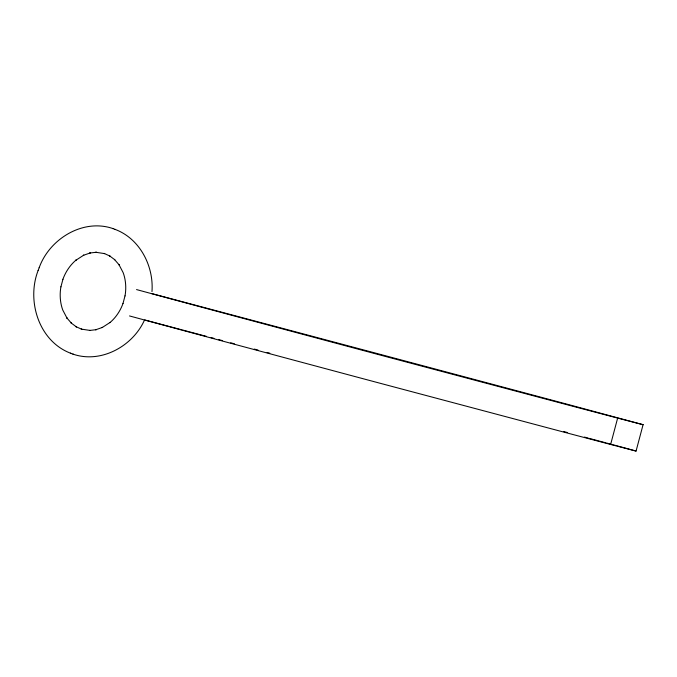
<?xml version="1.0" encoding="UTF-8"?>
<svg xmlns="http://www.w3.org/2000/svg" width="677" height="677" viewBox="0 0 677 677"><rect width="100%" height="100%" fill="white"/><g stroke="black" fill="none" stroke-linecap="round" stroke-linejoin="round"><path stroke-width="1.02" d="M151.978 291.55C153.891 265.985 139.75 238.499 114.997 229.359M38.14 270.445C26.293 300.884 38.885 341.453 70.941 353.352M125.008 295.934C126.379 288.512 125.897 280.024 123.155 272.645L118.907 264.521L119.211 264.952L114.405 259.393L114.836 259.782L109.462 255.771L109.987 256.075L104.106 253.418L104.673 253.621L95.745 252.267L96.346 252.25L89.694 253.046L90.261 252.927L83.33 255.347L83.813 255.127L75.773 260.315L76.095 260.044C70.044 265.079 65.407 272.222 62.91 279.322M60.93 286.777C59.559 294.199 60.041 302.687 62.783 310.074L67.031 318.19L66.727 317.767L71.534 323.318L71.102 322.937L76.476 326.949L75.951 326.644L81.832 329.301L81.265 329.098L90.193 330.452L89.592 330.461L96.244 329.665L95.677 329.784L102.608 327.363L102.125 327.583L110.165 322.396L109.843 322.667C115.894 317.64 120.531 310.489 123.028 303.389M60.922 286.836L62.936 279.262M125.017 295.874L123.002 303.457M129.519 315.947L186.539 331.375A599.492 1.049 14.9 0 0 197.354 334.286L208.981 337.417A667.251 1.168 14.9 0 0 225.678 341.91L347.529 374.559A278.848 0.491 14.9 0 0 381.109 383.529L561.969 431.613A245.963 0.432 14.9 0 0 571.71 434.194L610.629 444.459L617.644 418.09L638.572 423.557A245.963 0.432 14.9 0 0 640.814 424.132L643.15 424.699L569.56 404.854A278.848 0.491 14.9 0 0 538.841 396.646L373.01 352.429A667.251 1.168 14.9 0 0 341.961 344.17L318.723 337.984A599.492 1.049 14.9 0 0 295.502 331.806L151.707 293.573M610.629 444.459L631.548 449.926A245.963 0.432 14.9 0 0 633.799 450.501L636.067 451.06L643.082 424.691M39.173 267.703C49.768 238.042 85.057 217.046 115.555 229.562M38.115 270.512L39.207 267.618M144.243 320.602C131.93 347.369 98.724 364.793 70.383 353.149M636.067 451.06L627.274 448.614M617.644 418.09L578.725 407.825A245.963 0.432 14.9 0 1 568.985 405.244L388.133 357.16A278.848 0.491 14.9 0 1 354.553 348.19L232.693 315.541A667.251 1.168 14.9 0 1 215.997 311.048L204.369 307.917A599.492 1.049 14.9 0 1 193.554 305.005L136.534 289.578M144.692 319.942L169.301 326.483M170.249 326.737L181.631 329.767M182.578 330.012L189.23 331.781M190.178 332.035L202.541 335.318M203.498 335.572L206.35 336.334M211.114 337.603L213.966 338.356M218.73 339.626L222.538 340.641M230.713 342.807L234.344 343.781M254.349 349.095L257.988 350.06M267.085 352.48L269.818 353.208M593.898 439.627L598.366 440.82M584.454 437.088L588.296 438.121M589.252 438.383L592.967 439.373M563.509 431.486L567.368 432.518M614.174 445.068L616.214 445.618M617.229 445.898L626.547 448.411M606.719 443.063L610.569 444.104M611.466 444.34L613.277 444.831M599.221 441.057L605.703 442.792M112.475 228.462L113.034 228.665M72.896 354.054L73.463 354.257"/></g></svg>
